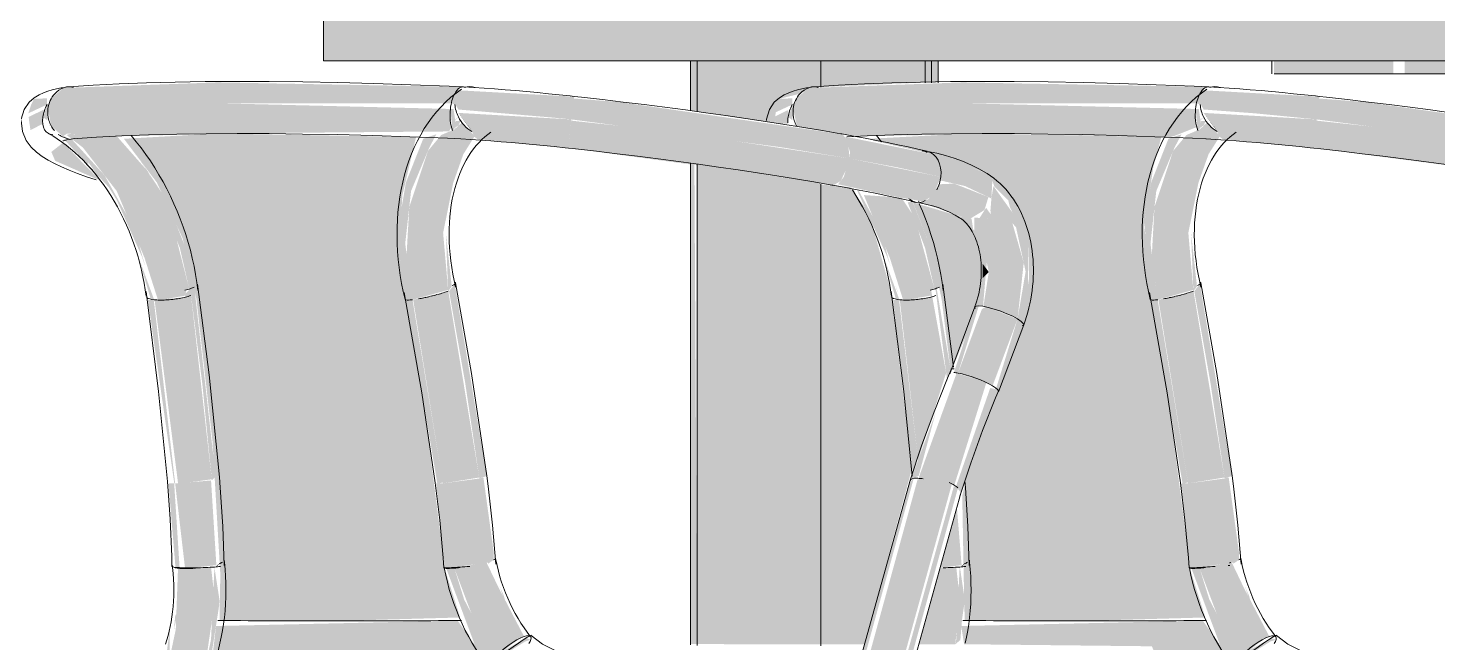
# Model space of a CAD drawing. Header units: inches. Extents: x -55396 to -733, y -290 to 853.
# Drawn here: x -14033.34 to -14006.28, y 17.58 to 29.37 of the extents above; entities that cross this region are included whole.
import ezdxf

# ---------------------------------------------------------------- set-up
doc = ezdxf.new("R2010")
doc.units = ezdxf.units.IN
doc.header["$MEASUREMENT"] = 0
for name, color, linetype, lineweight in [('A-GLAZ-CWMG', 51, 'Continuous', 9), ('I-FURN', 30, 'Continuous', 9), ('I-WALL', 2, 'Continuous', 9)]:
    doc.layers.add(name, color=color, linetype=linetype, lineweight=lineweight)

# ---------------------------------------------------------------- blocks, each defined once
blk = doc.blocks.new('Falcon 7700 Series Pedestal Base - 36_ Square Top x 30_ - Wheelchair Height-460525-Section 6')
at = {"layer": 'I-FURN'}
for points in [[(-26217.027, 28.75), (-26197.888, 28.75), (-26197.888, 30), (-26223.344, 30), (-26223.344, 28.75), (-26221.346, 28.75)], [(-26203.263, 28.5), (-26202.806, 28.5), (-26202.806, 28.75), (-26205.096, 28.75), (-26205.096, 28.5), (-26203.565, 28.5)], [(-26199.51, 28.5), (-26199.096, 28.5), (-26199.096, 28.75), (-26202.589, 28.75), (-26202.589, 28.5), (-26199.747, 28.5)]]:
    blk.add_hatch(color=256, dxfattribs=at).paths.add_polyline_path(points, flags=0)
for p, q in [((-26223.344, 30), (-26223.344, 28.75)), ((-26197.888, 28.75), (-26223.344, 28.75)), ((-26205.138, 28.75), (-26205.138, 28.5)), ((-26202.806, 28.5), (-26205.096, 28.5)), ((-26202.806, 28.5), (-26202.589, 28.5)), ((-26202.589, 28.5), (-26202.806, 28.5)), ((-26199.51, 28.5), (-26202.589, 28.5))]:
    blk.add_line(p, q, dxfattribs=at)
blk = doc.blocks.new('HermanMiller_Collection_Air-Chair_SideChair_Arms - Arms-V367-Section 6')
at = {"layer": 'I-FURN'}
for points in [[(-26140.356, 27.825), (-26136.969, 27.931), (-26132.611, 27.933), (-26132.452, 28.228), (-26132.4, 28.249), (-26137.102, 28.334), (-26140.057, 28.228), (-26140.288, 28.032), (-26140.332, 27.933)], [(-26130.305, 27.624), (-26130.253, 28.061), (-26132.501, 28.184), (-26132.611, 27.933), (-26132.529, 27.909), (-26132.475, 27.814), (-26130.628, 27.656)], [(-26140.733, 27.741), (-26140.374, 27.909), (-26140.374, 28.029), (-26140.624, 28.018), (-26140.679, 27.904)], [(-26139.973, 27.258), (-26140.053, 27.31), (-26139.984, 27.353), (-26139.268, 27.293), (-26136.675, 27.359), (-26132.654, 27.393), (-26132.607, 27.477), (-26132.636, 27.825), (-26136.969, 27.931), (-26140.356, 27.825), (-26140.293, 27.501), (-26140.053, 27.282), (-26139.975, 27.259)], [(-26124.963, 26.875), (-26124.999, 27.219), (-26125.099, 27.338), (-26129.38, 27.958), (-26130.258, 28.025), (-26130.305, 27.624), (-26126.309, 27.094), (-26125.228, 26.918)], [(-26132.233, 27.43), (-26132.471, 27.741), (-26132.239, 27.432)], [(-26125.272, 26.362), (-26125.138, 26.438), (-26124.986, 26.747), (-26124.963, 26.875), (-26128.445, 27.401), (-26130.307, 27.6), (-26130.361, 27.076), (-26126.309, 26.53), (-26125.381, 26.379)], [(-26139.371, 26.466), (-26140.064, 27.178), (-26140.29, 27), (-26140.217, 26.83), (-26139.464, 26.498)], [(-26137.643, 24.369), (-26137.553, 24.405), (-26137.715, 25.162), (-26138.075, 26.071), (-26138.732, 27.067), (-26138.404, 26.56), (-26137.823, 25.159), (-26137.644, 24.375)], [(-26123.211, 26.52), (-26123.283, 26.871), (-26123.352, 26.95), (-26125.043, 27.293), (-26124.957, 27.002), (-26124.963, 26.875), (-26124.027, 26.699)], [(-26123.543, 26.047), (-26123.36, 26.172), (-26123.211, 26.52), (-26124.963, 26.875), (-26125.076, 26.52), (-26125.186, 26.379), (-26124.149, 26.153)], [(-26122.241, 26.106), (-26122.223, 26.448), (-26122.335, 26.593), (-26123.352, 26.962), (-26123.283, 26.871), (-26123.211, 26.52), (-26123.21, 26.45), (-26122.746, 26.344)], [(-26122.668, 25.706), (-26122.375, 25.884), (-26122.298, 26.133), (-26122.956, 26.392), (-26123.243, 26.379), (-26123.447, 26.095), (-26123.607, 26.031), (-26122.76, 25.737)], [(-26121.67, 23.747), (-26121.532, 24.179), (-26121.541, 25.218), (-26121.783, 25.758), (-26122.202, 26.344), (-26122.241, 26.106), (-26121.767, 25.55), (-26121.584, 24.704), (-26121.739, 23.793)], [(-26123.607, 26.031), (-26123.649, 26.065), (-26123.651, 26.047)], [(-26122.85, 25.736), (-26123.607, 26.016), (-26123.031, 25.798), (-26122.855, 25.737)], [(-26121.739, 23.793), (-26121.62, 24.872), (-26121.839, 25.635), (-26122.241, 26.106), (-26122.259, 25.884), (-26122.254, 25.726), (-26122.566, 25.737), (-26122.566, 25.472), (-26122.391, 25.159), (-26122.291, 24.694), (-26122.394, 24.038), (-26121.832, 23.844)], [(-26122.409, 24.575), (-26122.291, 24.694), (-26122.406, 24.849)], [(-26137.809, 20.635), (-26137.21, 20.716), (-26137.623, 24.375), (-26137.725, 24.268), (-26137.715, 24.212), (-26138.308, 24.155), (-26137.857, 20.636)], [(-26137.208, 20.696), (-26137.135, 20.766), (-26137.545, 24.405), (-26137.623, 24.375), (-26137.391, 22.542)], [(-26132.072, 20.731), (-26131.93, 20.78), (-26132.545, 24.464), (-26132.654, 24.327), (-26132.346, 22.577)], [(-26137.913, 20.637), (-26138.324, 24.163), (-26138.436, 24.155), (-26137.93, 20.638)], [(-26132.852, 20.635), (-26132.775, 20.656), (-26133.356, 24.162), (-26133.472, 24.155), (-26132.88, 20.637)], [(-26132.773, 20.637), (-26132.075, 20.75), (-26132.669, 24.327), (-26133.343, 24.162), (-26132.774, 20.644)], [(-26122.882, 22.754), (-26122.483, 24.046), (-26122.558, 23.984), (-26122.962, 22.763), (-26122.902, 22.757)], [(-26122.219, 22.509), (-26121.739, 23.793), (-26122.347, 24.026), (-26122.423, 23.984), (-26122.882, 22.754), (-26122.312, 22.559)], [(-26122.11, 22.422), (-26121.67, 23.747), (-26121.739, 23.793), (-26122.15, 22.462)], [(-26122.957, 20.59), (-26122.338, 22.571), (-26122.909, 22.754), (-26123.64, 20.737), (-26123.119, 20.653), (-26122.957, 20.602)], [(-26122.827, 20.458), (-26122.122, 22.435), (-26122.263, 22.47), (-26122.921, 20.578), (-26122.827, 20.459)], [(-26123.783, 20.719), (-26123.637, 20.782), (-26123.311, 21.997), (-26123.777, 20.737)], [(-26137.828, 19.02), (-26137.932, 20.638), (-26138.041, 20.637), (-26137.907, 19.025), (-26137.857, 19.022)], [(-26137.604, 19.015), (-26137.122, 19.068), (-26137.224, 20.693), (-26137.913, 20.635), (-26137.724, 19.016)], [(-26132.737, 19.015), (-26132.609, 19.033), (-26132.773, 20.637), (-26132.902, 20.635), (-26132.773, 19.363)], [(-26132.608, 19.02), (-26131.906, 19.118), (-26132.072, 20.731), (-26132.773, 20.637), (-26132.608, 19.025)], [(-26131.904, 19.095), (-26131.799, 19.169), (-26131.799, 19.33), (-26131.994, 20.75), (-26132.072, 20.731), (-26131.906, 19.118)], [(-26129.5, 0), (-26129.432, 0), (-26123.732, 20.734), (-26123.809, 20.653), (-26129.545, 0)], [(-26129.015, 0), (-26128.699, 0), (-26123, 20.625), (-26123.301, 20.707), (-26123.311, 20.72), (-26123.657, 20.718), (-26129.345, 0), (-26129.131, 0)], [(-26128.699, 0), (-26128.53, 0), (-26122.883, 20.551), (-26122.963, 20.578), (-26127.811, 3.187)], [(-26137.454, 17.058), (-26137.344, 17.073), (-26137.151, 18.393), (-26137.224, 19.026), (-26137.858, 19.009), (-26137.901, 17.835), (-26138.017, 17.287), (-26137.702, 17.095), (-26137.576, 17.065)], [(-26137.121, 19.034), (-26137.039, 19.122), (-26137.121, 19.051)], [(-26131.882, 17.095), (-26131.78, 17.287), (-26132.364, 18.406), (-26132.552, 19.009), (-26132.707, 19.002), (-26132.146, 17.5), (-26131.914, 17.144)], [(-26131.78, 17.287), (-26131.323, 17.647), (-26131.213, 17.697), (-26131.705, 18.64), (-26131.937, 19.123), (-26132.552, 19.009), (-26132.11, 17.835)], [(-26135.056, 16.876), (-26131.674, 16.946), (-26131.817, 17.058), (-26132.49, 18.003), (-26137.128, 17.899), (-26137.187, 17.4), (-26137.209, 16.954), (-26136.823, 16.94)]]:
    blk.add_hatch(color=256, dxfattribs=at).paths.add_polyline_path(points, flags=0)
h = blk.add_hatch(color=256, dxfattribs=at)
h.paths.add_polyline_path([(-26138.212, 24.155), (-26137.715, 24.242), (-26137.701, 24.353), (-26137.644, 24.375), (-26137.963, 25.618), (-26138.437, 26.625), (-26139.035, 27.304), (-26139.935, 27.344), (-26139.999, 27.325), (-26139.684, 27.084), (-26139.034, 26.248), (-26138.5, 24.964), (-26138.243, 24.157)], flags=0)
h.paths.add_polyline_path([(-26140.371, 27.609), (-26140.354, 27.933), (-26140.452, 27.671), (-26140.376, 27.612)], flags=0)
h = blk.add_hatch(color=256, dxfattribs=at)
h.paths.add_polyline_path([(-26140.26, 27.408), (-26140.277, 27.466), (-26140.264, 27.411)], flags=0)
h.paths.add_polyline_path([(-26140.69, 27.418), (-26140.453, 27.542), (-26140.424, 27.79), (-26140.452, 27.804), (-26140.725, 27.671), (-26140.715, 27.579)], flags=0)
h.paths.add_polyline_path([(-26140.362, 27.486), (-26140.452, 27.557), (-26140.374, 27.496)], flags=0)
h.paths.add_polyline_path([(-26140.323, 27.495), (-26140.325, 27.579), (-26140.326, 27.501)], flags=0)
h = blk.add_hatch(color=256, dxfattribs=at)
h.paths.add_polyline_path([(-26133.434, 24.155), (-26133.356, 24.162), (-26133.496, 25.242), (-26133.384, 26.248), (-26133.033, 27.084), (-26132.899, 27.338), (-26133.149, 27.255), (-26133.483, 26.412), (-26133.601, 25.719), (-26133.587, 24.869), (-26133.483, 24.157)], flags=0)
h.paths.add_polyline_path([(-26132.533, 27.609), (-26132.475, 27.671), (-26132.534, 27.624)], flags=0)
h = blk.add_hatch(color=256, dxfattribs=at)
h.paths.add_polyline_path([(-26130.361, 27.076), (-26130.305, 27.624), (-26132.475, 27.749), (-26132.217, 27.393), (-26132.165, 27.288), (-26132.11, 27.247), (-26130.628, 27.102)], flags=0)
h.paths.add_polyline_path([(-26132.584, 27.406), (-26132.519, 27.499), (-26132.568, 27.821), (-26132.629, 27.825), (-26132.587, 27.411)], flags=0)
h = blk.add_hatch(color=256, dxfattribs=at)
h.paths.add_polyline_path([(-26134.736, 17.999), (-26132.441, 18.063), (-26132.741, 19.01), (-26132.74, 19.041), (-26133.135, 22.135), (-26133.588, 25.55), (-26133.55, 26.168), (-26133.287, 27.286), (-26137.108, 27.353), (-26138.897, 27.252), (-26138.263, 26.411), (-26137.768, 25.338), (-26137.504, 24.169), (-26137.196, 21.448), (-26137.046, 18.896), (-26137.06, 18.004), (-26134.948, 17.999)], flags=0)
h.paths.add_polyline_path([(-26133.587, 24.869), (-26133.634, 25.296), (-26133.587, 24.873)], flags=0)
h = blk.add_hatch(color=256, dxfattribs=at)
h.paths.add_polyline_path([(-26133.356, 24.162), (-26132.672, 24.351), (-26132.768, 25.445), (-26132.574, 26.407), (-26132.381, 26.953), (-26132.16, 27.307), (-26132.405, 27.56), (-26132.631, 27.398), (-26132.804, 27.325), (-26133.06, 27.019), (-26133.418, 25.941), (-26133.469, 25.031), (-26133.401, 24.506)], flags=0)
h.paths.add_polyline_path([(-26132.577, 27.411), (-26132.483, 27.491), (-26132.43, 27.6), (-26132.524, 27.59), (-26132.532, 27.477)], flags=0)
h = blk.add_hatch(color=256, dxfattribs=at)
h.paths.add_polyline_path([(-26138.317, 24.162), (-26138.64, 25.048), (-26138.382, 24.174), (-26138.353, 24.169)], flags=0)
h.paths.add_polyline_path([(-26138.485, 24.798), (-26138.695, 25.525), (-26139.268, 26.549), (-26139.913, 27.259), (-26139.984, 27.257), (-26140.053, 27.247), (-26139.191, 26.326), (-26139.034, 26.075), (-26138.553, 24.993), (-26138.5, 24.84)], flags=0)
h.paths.add_polyline_path([(-26139.248, 26.322), (-26139.58, 26.803), (-26139.58, 26.707), (-26139.263, 26.339)], flags=0)
h = blk.add_hatch(color=256, dxfattribs=at)
h.paths.add_polyline_path([(-26132.669, 24.327), (-26132.602, 24.419), (-26132.716, 25.445), (-26132.672, 24.351)], flags=0)
h.paths.add_polyline_path([(-26132.561, 24.456), (-26132.555, 24.464), (-26132.563, 24.464)], flags=0)
h = blk.add_hatch(color=256, dxfattribs=at)
h.paths.add_polyline_path([(-26137.344, 17.073), (-26137.253, 17.109), (-26137.057, 18.368), (-26137.159, 19.026), (-26137.224, 17.642), (-26137.29, 17.328)], flags=0)
h.paths.add_polyline_path([(-26137.253, 17.109), (-26137.17, 17.257), (-26137.217, 17.255)], flags=0)
h = blk.add_hatch(color=256, dxfattribs=at)
h.paths.add_polyline_path([(-26131.686, 18.668), (-26131.547, 18.278), (-26131.606, 18.491), (-26131.651, 18.591)], flags=0)
h.paths.add_polyline_path([(-26131.213, 17.697), (-26131.151, 17.722), (-26131.221, 17.711)], flags=0)
h = blk.add_hatch(color=256, dxfattribs=at)
h.paths.add_polyline_path([(-26137.937, 17.822), (-26137.858, 18.188), (-26137.912, 18.094), (-26137.936, 17.826)], flags=0)
h.paths.add_polyline_path([(-26138.017, 17.287), (-26138.017, 17.835), (-26138.077, 17.371)], flags=0)
h = blk.add_hatch(color=256, dxfattribs=at)
h.paths.add_polyline_path([(-26131.817, 17.058), (-26131.794, 17.161), (-26131.872, 17.141)], flags=0)
h.paths.add_polyline_path([(-26131.874, 17.144), (-26131.692, 17.292), (-26131.188, 17.604), (-26131.09, 17.633), (-26131.175, 17.672), (-26131.7, 17.371), (-26131.832, 17.207)], flags=0)
for p, q in [((-26123.428, 27), (-26123.573, 27.021)), ((-26123.688, 26.027), (-26123.591, 26.014)), ((-26122.559, 24.025), (-26123.039, 22.742)), ((-26122.102, 22.392), (-26121.621, 23.678)), ((-26121.644, 23.661), (-26121.621, 23.678)), ((-26123.792, 20.719), (-26129.567, 0)), ((-26128.529, 0), (-26122.828, 20.451)), ((-26131.079, 17.721), (-26131.079, 17.711))]:
    blk.add_line(p, q, dxfattribs=at)
at = {"layer": 'I-FURN', "flags": 128}
for points in [[(-26140.867, 27.627), (-26140.811, 27.817), (-26140.717, 27.954), (-26140.619, 28.041), (-26140.527, 28.098), (-26140.442, 28.137), (-26140.359, 28.167), (-26140.275, 28.191), (-26140.19, 28.211), (-26140.1, 28.228), (-26140.006, 28.243), (-26139.979, 28.247)], [(-26139.955, 28.25), (-26139.486, 28.28), (-26138.989, 28.306), (-26138.465, 28.326), (-26137.914, 28.34), (-26137.337, 28.35), (-26136.735, 28.353), (-26136.11, 28.352), (-26135.461, 28.345), (-26134.79, 28.332), (-26134.097, 28.314), (-26133.385, 28.291), (-26132.654, 28.263), (-26132.378, 28.251)], [(-26132.414, 28.206), (-26132.519, 28.13), (-26132.619, 28.048), (-26132.716, 27.961), (-26132.807, 27.868), (-26132.895, 27.77), (-26132.978, 27.667), (-26133.056, 27.559), (-26133.129, 27.447), (-26133.198, 27.331), (-26133.262, 27.211), (-26133.321, 27.088), (-26133.375, 26.961), (-26133.424, 26.83), (-26133.469, 26.697), (-26133.509, 26.561), (-26133.543, 26.422), (-26133.574, 26.281), (-26133.599, 26.138), (-26133.619, 25.993), (-26133.635, 25.845), (-26133.646, 25.697), (-26133.652, 25.547), (-26133.653, 25.395), (-26133.65, 25.243), (-26133.642, 25.09), (-26133.63, 24.936), (-26133.613, 24.782), (-26133.591, 24.628), (-26133.565, 24.474), (-26133.534, 24.32), (-26133.499, 24.167)], [(-26132.376, 28.251), (-26132.18, 28.238), (-26131.982, 28.224), (-26131.781, 28.209), (-26131.578, 28.193), (-26131.373, 28.176), (-26131.166, 28.158), (-26130.958, 28.139), (-26130.748, 28.118), (-26130.538, 28.097), (-26130.328, 28.075), (-26130.252, 28.066)], [(-26125.131, 27.348), (-26125.482, 27.409), (-26125.84, 27.468), (-26126.205, 27.527), (-26126.577, 27.585), (-26126.955, 27.642), (-26127.338, 27.698), (-26127.725, 27.753), (-26128.116, 27.806), (-26128.511, 27.858), (-26128.909, 27.909), (-26129.309, 27.958), (-26129.711, 28.005), (-26130.113, 28.051), (-26130.252, 28.066)], [(-26140.869, 27.605), (-26140.847, 27.389), (-26140.772, 27.218), (-26140.677, 27.092), (-26140.575, 26.996), (-26140.467, 26.915), (-26140.352, 26.843), (-26140.228, 26.776), (-26140.093, 26.712), (-26139.946, 26.648), (-26139.787, 26.586), (-26139.615, 26.523), (-26139.43, 26.461)], [(-26140.35, 27.355), (-26140.264, 27.306), (-26140.179, 27.252), (-26140.093, 27.193), (-26140.008, 27.13), (-26139.923, 27.062), (-26139.839, 26.99), (-26139.757, 26.913), (-26139.675, 26.833), (-26139.595, 26.748), (-26139.516, 26.66), (-26139.439, 26.567), (-26139.364, 26.472), (-26139.291, 26.372), (-26139.22, 26.27), (-26139.151, 26.164), (-26139.085, 26.056), (-26139.022, 25.944), (-26138.961, 25.831), (-26138.903, 25.715), (-26138.849, 25.597), (-26138.797, 25.477), (-26138.749, 25.355), (-26138.704, 25.233), (-26138.662, 25.109), (-26138.624, 24.984), (-26138.589, 24.858), (-26138.558, 24.732), (-26138.531, 24.605), (-26138.507, 24.479), (-26138.487, 24.353), (-26138.471, 24.228)], [(-26139.875, 27.253), (-26139.421, 27.283), (-26138.937, 27.307), (-26138.425, 27.327), (-26137.884, 27.341), (-26137.317, 27.35), (-26136.725, 27.353), (-26136.107, 27.352), (-26135.466, 27.344), (-26134.802, 27.332), (-26134.116, 27.314), (-26133.41, 27.291), (-26132.685, 27.263), (-26132.428, 27.252)], [(-26131.85, 27.38), (-26131.909, 27.337), (-26131.967, 27.29), (-26132.024, 27.239), (-26132.078, 27.183), (-26132.132, 27.123), (-26132.183, 27.059), (-26132.233, 26.991), (-26132.281, 26.918), (-26132.326, 26.842), (-26132.369, 26.761), (-26132.409, 26.676), (-26132.447, 26.587), (-26132.482, 26.495), (-26132.514, 26.399), (-26132.543, 26.299), (-26132.569, 26.196), (-26132.592, 26.091), (-26132.611, 25.982), (-26132.627, 25.87), (-26132.639, 25.756), (-26132.647, 25.64), (-26132.652, 25.521), (-26132.653, 25.401), (-26132.651, 25.279), (-26132.644, 25.156), (-26132.634, 25.032), (-26132.62, 24.907), (-26132.603, 24.781), (-26132.581, 24.655), (-26132.556, 24.529), (-26132.528, 24.402)], [(-26123.472, 27.012), (-26123.653, 27.054), (-26123.842, 27.096), (-26124.038, 27.138), (-26124.24, 27.18), (-26124.449, 27.222), (-26124.665, 27.263), (-26124.887, 27.304), (-26125.114, 27.345), (-26125.131, 27.348)], [(-26140.067, 27.21), (-26140.057, 27.213), (-26140.032, 27.221), (-26139.992, 27.231), (-26139.941, 27.241), (-26139.878, 27.251), (-26139.85, 27.256)], [(-26138.758, 27.313), (-26138.662, 27.196), (-26138.568, 27.076), (-26138.477, 26.953), (-26138.389, 26.826), (-26138.305, 26.696), (-26138.224, 26.563), (-26138.146, 26.427), (-26138.072, 26.289), (-26138.002, 26.148), (-26137.936, 26.005), (-26137.873, 25.86), (-26137.815, 25.713), (-26137.76, 25.564), (-26137.71, 25.414), (-26137.664, 25.263), (-26137.621, 25.111), (-26137.584, 24.958), (-26137.55, 24.804), (-26137.521, 24.65), (-26137.497, 24.496), (-26137.477, 24.342)], [(-26132.43, 27.252), (-26132.24, 27.24), (-26132.047, 27.226), (-26131.85, 27.212), (-26131.652, 27.196), (-26131.451, 27.179), (-26131.249, 27.162), (-26131.045, 27.143), (-26130.84, 27.123), (-26130.634, 27.102), (-26130.428, 27.08), (-26130.361, 27.072)], [(-26125.304, 26.363), (-26125.649, 26.423), (-26126.002, 26.482), (-26126.362, 26.54), (-26126.729, 26.597), (-26127.102, 26.653), (-26127.48, 26.708), (-26127.862, 26.762), (-26128.249, 26.815), (-26128.64, 26.867), (-26129.033, 26.917), (-26129.429, 26.965), (-26129.826, 27.012), (-26130.224, 27.057), (-26130.361, 27.072)], [(-26122.334, 26.592), (-26122.484, 26.678), (-26122.638, 26.755), (-26122.796, 26.823), (-26122.957, 26.883), (-26123.12, 26.933), (-26123.286, 26.973), (-26123.428, 27)], [(-26121.621, 23.678), (-26121.593, 23.758), (-26121.567, 23.839), (-26121.543, 23.921), (-26121.522, 24.004), (-26121.502, 24.087), (-26121.486, 24.171), (-26121.471, 24.256), (-26121.459, 24.341), (-26121.449, 24.426), (-26121.442, 24.511), (-26121.437, 24.596), (-26121.435, 24.682), (-26121.435, 24.767), (-26121.437, 24.852), (-26121.442, 24.936), (-26121.45, 25.02), (-26121.46, 25.104), (-26121.472, 25.187), (-26121.487, 25.269), (-26121.504, 25.35), (-26121.525, 25.431), (-26121.547, 25.51), (-26121.572, 25.588), (-26121.6, 25.665), (-26121.63, 25.741), (-26121.663, 25.815), (-26121.698, 25.887), (-26121.736, 25.958), (-26121.777, 26.027), (-26121.82, 26.094), (-26121.866, 26.159), (-26121.914, 26.222), (-26121.966, 26.282), (-26122.019, 26.34), (-26122.075, 26.395), (-26122.134, 26.448), (-26122.195, 26.497), (-26122.259, 26.544), (-26122.325, 26.587), (-26122.334, 26.592)], [(-26123.704, 26.039), (-26123.876, 26.079), (-26124.056, 26.119), (-26124.244, 26.16), (-26124.439, 26.2), (-26124.641, 26.24), (-26124.851, 26.281), (-26125.066, 26.321), (-26125.287, 26.36), (-26125.304, 26.363)], [(-26123.591, 26.014), (-26123.48, 25.992), (-26123.37, 25.964), (-26123.26, 25.93), (-26123.152, 25.889), (-26123.045, 25.841), (-26122.94, 25.788), (-26122.852, 25.737)], [(-26122.852, 25.737), (-26122.83, 25.722), (-26122.807, 25.706), (-26122.785, 25.689), (-26122.762, 25.669), (-26122.74, 25.647), (-26122.718, 25.623), (-26122.695, 25.597), (-26122.674, 25.569), (-26122.652, 25.539), (-26122.631, 25.507), (-26122.611, 25.472), (-26122.591, 25.436), (-26122.572, 25.398), (-26122.554, 25.358), (-26122.537, 25.316), (-26122.521, 25.272), (-26122.506, 25.226), (-26122.492, 25.179), (-26122.48, 25.131), (-26122.469, 25.081), (-26122.46, 25.03), (-26122.452, 24.977), (-26122.445, 24.924), (-26122.44, 24.87), (-26122.437, 24.815), (-26122.435, 24.759), (-26122.435, 24.703), (-26122.436, 24.646), (-26122.439, 24.59), (-26122.444, 24.532), (-26122.45, 24.475), (-26122.458, 24.418), (-26122.467, 24.361), (-26122.478, 24.305), (-26122.491, 24.249), (-26122.505, 24.194), (-26122.521, 24.139), (-26122.538, 24.085), (-26122.557, 24.032), (-26122.559, 24.025)], [(-26137.063, 20.756), (-26137.259, 22.72), (-26137.481, 24.462)], [(-26131.93, 20.78), (-26132.222, 22.744), (-26132.531, 24.486)], [(-26138.472, 24.323), (-26138.23, 22.401), (-26138.06, 20.671)], [(-26133.513, 24.299), (-26133.176, 22.377), (-26132.921, 20.647)], [(-26122.559, 24.025), (-26122.56, 24.024), (-26122.551, 23.995)], [(-26122.403, 24.038), (-26122.483, 24.046), (-26122.536, 24.042), (-26122.559, 24.025)], [(-26122.063, 23.942), (-26122.185, 23.984), (-26122.301, 24.016), (-26122.403, 24.038)], [(-26121.739, 23.793), (-26121.832, 23.844), (-26121.942, 23.894), (-26122.063, 23.942)], [(-26121.621, 23.678), (-26121.621, 23.679), (-26121.63, 23.708), (-26121.67, 23.747), (-26121.739, 23.793)], [(-26123.802, 20.698), (-26123.582, 21.355), (-26123.343, 22.009), (-26123.085, 22.66), (-26123.016, 22.826)], [(-26122.849, 20.394), (-26122.638, 21.025), (-26122.409, 21.653), (-26122.161, 22.279), (-26122.094, 22.438)], [(-26138.06, 20.671), (-26138.009, 19.953), (-26137.978, 19.232), (-26137.974, 19.041)], [(-26136.974, 19.062), (-26137, 19.812), (-26137.047, 20.56), (-26137.063, 20.756)], [(-26132.921, 20.647), (-26132.834, 19.929), (-26132.768, 19.207), (-26132.754, 19.017)], [(-26131.757, 19.086), (-26131.82, 19.837), (-26131.904, 20.584), (-26131.93, 20.78)], [(-26138.1, 17.551), (-26138.073, 17.631), (-26138.049, 17.714), (-26138.026, 17.8), (-26138.007, 17.889), (-26137.989, 17.981), (-26137.974, 18.076), (-26137.962, 18.174), (-26137.952, 18.274), (-26137.946, 18.376), (-26137.941, 18.48), (-26137.94, 18.585), (-26137.941, 18.692), (-26137.946, 18.801), (-26137.953, 18.91), (-26137.963, 19.02), (-26137.966, 19.052)], [(-26137.157, 17.218), (-26137.119, 17.332), (-26137.084, 17.448), (-26137.054, 17.567), (-26137.027, 17.688), (-26137.004, 17.812), (-26136.984, 17.937), (-26136.968, 18.064), (-26136.956, 18.192), (-26136.947, 18.322), (-26136.942, 18.453), (-26136.94, 18.585), (-26136.942, 18.719), (-26136.947, 18.853), (-26136.956, 18.987), (-26136.968, 19.122), (-26136.972, 19.161)], [(-26132.745, 19.015), (-26132.717, 18.877), (-26132.685, 18.74), (-26132.649, 18.603), (-26132.608, 18.468), (-26132.563, 18.334), (-26132.514, 18.201), (-26132.461, 18.07), (-26132.403, 17.941), (-26132.342, 17.815), (-26132.277, 17.69), (-26132.209, 17.568), (-26132.136, 17.448), (-26132.06, 17.331), (-26131.981, 17.217), (-26131.898, 17.106), (-26131.874, 17.075)], [(-26131.089, 17.694), (-26131.152, 17.778), (-26131.214, 17.864), (-26131.273, 17.953), (-26131.329, 18.045), (-26131.383, 18.138), (-26131.434, 18.234), (-26131.482, 18.333), (-26131.528, 18.432), (-26131.57, 18.534), (-26131.609, 18.637), (-26131.645, 18.741), (-26131.678, 18.846), (-26131.707, 18.953), (-26131.733, 19.059), (-26131.756, 19.167), (-26131.762, 19.197)], [(-26131.529, 17.42), (-26131.424, 17.498), (-26131.323, 17.57), (-26131.233, 17.633), (-26131.159, 17.681), (-26131.106, 17.711), (-26131.079, 17.721)], [(-26131.077, 17.72), (-26130.858, 17.551), (-26130.577, 17.407), (-26129.822, 17.196), (-26128.711, 17.092), (-26128.657, 17.091)]]:
    blk.add_lwpolyline(points, dxfattribs=at)
at = {"layer": 'I-FURN'}
for centre, major_axis, ratio, start_param, end_param in [((-26140.109, 27.793), (0.241, 0.438), 0.575844, 0.052593, 0.576192), ((-26132.132, 27.793), (-0.282, 0.413), 0.716528, 5.57384, 6.097439), ((-26140.109, 27.793), (0.241, 0.438), 0.575844, 1.623389, 2.146988), ((-26132.132, 27.793), (-0.282, 0.413), 0.716528, 0.861451, 1.38505), ((-26140.109, 27.793), (0.241, 0.438), 0.575844, 2.146988, 3.455985), ((-26132.132, 27.793), (-0.282, 0.413), 0.716528, 1.38505, 2.170448), ((-26123.63, 26.524), (0.057, 0.497), 0.711436, 6.24849, 6.283185), ((-26123.63, 26.524), (0.057, 0.497), 0.711436, 5.98669, 6.24849), ((-26123.588, 26.525), (0.116, 0.486), 0.74611, 4.877543, 6.283185), ((-26123.588, 26.525), (0.116, 0.486), 0.74611, 4.353944, 4.877543), ((-26123.588, 26.525), (0.116, 0.486), 0.74611, 2.783148, 3.044947), ((-26123.63, 26.524), (0.057, 0.497), 0.711436, 2.845098, 3.106897), ((-26123.63, 26.524), (0.057, 0.497), 0.711436, 3.106897, 3.630496), ((-26137.977, 24.392), (0.495, 0.07), 0.185134, 5.21887, 5.480669), ((-26137.977, 24.392), (0.495, 0.07), 0.185134, 5.480669, 5.742468), ((-26133.022, 24.392), (0.491, 0.093), 0.137076, 5.750632, 6.274231), ((-26133.022, 24.392), (0.491, 0.093), 0.137076, 0, 0.252845), ((-26137.974, 24.285), (0.497, 0.057), 0.234229, 3.138866, 3.141593), ((-26137.974, 24.285), (0.497, 0.057), 0.234229, 3.400666, 3.924264), ((-26137.974, 24.285), (0.497, 0.057), 0.234229, 3.93217, 4.186064), ((-26137.974, 24.285), (0.497, 0.057), 0.234229, 4.197005, 4.447863), ((-26137.974, 24.285), (0.497, 0.057), 0.234229, 4.452168, 4.709663), ((-26137.974, 24.285), (0.497, 0.057), 0.234229, 4.713014, 4.971462), ((-26137.974, 24.285), (0.497, 0.057), 0.234229, 4.975221, 5.233261), ((-26137.974, 24.285), (0.497, 0.057), 0.234229, 5.239572, 5.495061), ((-26133.013, 24.285), (0.486, 0.118), 0.11091, 3.117428, 3.141593), ((-26133.013, 24.285), (0.486, 0.118), 0.11091, 3.379228, 3.902826), ((-26133.013, 24.285), (0.486, 0.118), 0.11091, 4.192229, 4.426425), ((-26133.013, 24.285), (0.486, 0.118), 0.11091, 4.449986, 4.688225), ((-26133.013, 24.285), (0.486, 0.118), 0.11091, 4.712585, 4.950024), ((-26133.013, 24.285), (0.486, 0.118), 0.11091, 4.977051, 5.211823), ((-26133.013, 24.285), (0.486, 0.118), 0.11091, 5.243425, 5.473623), ((-26122.555, 22.632), (-0.461, 0.194), 0.144221, 5.822246, 6.345845), ((-26122.57, 22.567), (-0.468, 0.175), 0.191458, 5.509821, 5.771621), ((-26122.57, 22.567), (-0.468, 0.175), 0.191458, 3.939025, 5.509821), ((-26122.57, 22.567), (-0.468, 0.175), 0.191458, 3.141593, 3.939025), ((-26123.326, 20.546), (-0.476, 0.152), 0.239355, 5.543411, 6.328809), ((-26123.326, 20.546), (-0.476, 0.152), 0.239355, 5.282674, 5.542834), ((-26123.31, 20.585), (-0.482, 0.134), 0.301377, 3.976352, 4.23196), ((-26123.31, 20.585), (-0.482, 0.134), 0.301377, 3.714553, 3.976352), ((-26137.474, 19.052), (0.5, 0.01), 0.069551, 2.877975, 3.139774), ((-26137.474, 19.052), (0.5, 0.01), 0.069551, 3.141593, 3.925172), ((-26137.469, 19.106), (0.497, 0.055), 0.180952, 3.008611, 3.27041), ((-26137.469, 19.106), (0.497, 0.055), 0.180952, 3.532209, 3.794009), ((-26137.469, 19.106), (0.497, 0.055), 0.180952, 3.794009, 4.579407), ((-26137.474, 19.052), (0.5, 0.01), 0.069551, 3.925172, 5.495969), ((-26137.474, 19.052), (0.5, 0.01), 0.069551, 5.495969, 5.757768), ((-26137.469, 19.106), (0.497, 0.055), 0.180952, 5.626605, 5.888404), ((-26132.253, 19.106), (0.492, 0.091), 0.107353, 2.992907, 4.040105), ((-26132.256, 19.052), (0.499, 0.035), 0.020295, 2.880196, 3.141593), ((-26132.256, 19.052), (0.499, 0.035), 0.020295, 3.141996, 3.927394), ((-26132.256, 19.052), (0.499, 0.035), 0.020295, 3.927394, 4.712792), ((-26132.253, 19.106), (0.492, 0.091), 0.107353, 4.040105, 4.301904), ((-26132.253, 19.106), (0.492, 0.091), 0.107353, 5.872701, 6.396299), ((-26131.481, 17.385), (0.393, 0.31), 0.26753, 0.631223, 2.202019), ((-26131.481, 17.385), (0.393, 0.31), 0.26753, 5.605411, 6.914408)]:
    blk.add_ellipse(centre, major_axis=major_axis, ratio=ratio, start_param=start_param, end_param=end_param, dxfattribs=at)
for points, knots in [([(-26140.356, 27.825), (-26140.349, 27.881), (-26140.32, 27.989), (-26140.221, 28.139), (-26140.12, 28.206), (-26140.057, 28.228)], [-1, -1, -1, -1, -0.7857143, -0.5714286, -0.2857143, -0.2857143, -0.2857143, -0.2857143]), ([(-26139.979, 28.247), (-26139.973, 28.248), (-26139.933, 28.252), (-26139.893, 28.251), (-26139.86, 28.245)], [-0.1714327, -0.1714327, -0.1714327, -0.1714327, -0.1428571, 0, 0, 0, 0]), ([(-26132.629, 27.825), (-26132.623, 27.881), (-26132.602, 27.989), (-26132.542, 28.139), (-26132.47, 28.225), (-26132.4, 28.253), (-26132.365, 28.251), (-26132.348, 28.245)], [-1, -1, -1, -1, -0.785714, -0.571429, -0.285714, -0.142857, 0, 0, 0, 0]), ([(-26139.97, 27.257), (-26140.019, 27.266), (-26140.084, 27.289), (-26140.14, 27.328), (-26140.154, 27.339)], [-0.9989319, -0.9989319, -0.9989319, -0.9989319, -0.7857143, -0.7142857, -0.7142857, -0.7142857, -0.7142857]), ([(-26137.096, 18.004), (-26136.319, 18), (-26134.781, 17.997), (-26133.197, 18.001), (-26132.417, 18.003)], [-0.9268801, -0.9268801, -0.9268801, -0.9268801, -0.5, -0.0910372, -0.0910372, -0.0910372, -0.0910372])]:
    blk.add_open_spline(points, degree=3, knots=knots, dxfattribs=at)
for points in [[(-26140.232, 27.411), (-26140.279, 27.466), (-26140.35, 27.598), (-26140.364, 27.751), (-26140.356, 27.825)], [(-26132.587, 27.411), (-26132.608, 27.466), (-26132.638, 27.598), (-26132.637, 27.751), (-26132.629, 27.825)]]:
    blk.add_open_spline(points, degree=3, dxfattribs=at)
blk = doc.blocks.new('HermanMiller_Collection_Air-Chair_SideChair_Arms - Arms-V373-Section 6')
at = {"layer": 'I-FURN'}
for points in [[(-26126.047, 27.825), (-26122.661, 27.931), (-26118.303, 27.933), (-26118.143, 28.228), (-26118.091, 28.249), (-26122.794, 28.334), (-26125.748, 28.228), (-26125.98, 28.032), (-26126.024, 27.933)], [(-26115.996, 27.624), (-26115.945, 28.061), (-26118.193, 28.184), (-26118.303, 27.933), (-26118.22, 27.909), (-26118.166, 27.814), (-26117.184, 27.741)], [(-26126.425, 27.741), (-26126.065, 27.909), (-26126.065, 28.029), (-26126.316, 28.018), (-26126.37, 27.904)], [(-26118.829, 27.281), (-26118.725, 27.308), (-26118.298, 27.477), (-26118.327, 27.825), (-26122.661, 27.931), (-26126.047, 27.825), (-26125.971, 27.481), (-26124.867, 27.297), (-26121.989, 27.355), (-26118.832, 27.281)], [(-26111.727, 27.05), (-26111.727, 27.491), (-26115.072, 27.958), (-26115.95, 28.025), (-26115.996, 27.624), (-26112.337, 27.149)], [(-26117.924, 27.43), (-26118.163, 27.741), (-26117.93, 27.432)], [(-26111.727, 26.486), (-26111.727, 27.05), (-26114.137, 27.401), (-26115.999, 27.6), (-26116.053, 27.076), (-26112.567, 26.623)], [(-26123.335, 24.369), (-26123.245, 24.405), (-26123.407, 25.162), (-26123.757, 26.05), (-26123.848, 26.031), (-26123.515, 25.159), (-26123.336, 24.375)], [(-26123.089, 22.597), (-26123.029, 22.849), (-26123.293, 24.383), (-26123.315, 24.375), (-26123.09, 22.605)], [(-26117.763, 20.731), (-26117.621, 20.78), (-26118.237, 24.464), (-26118.346, 24.327), (-26118.037, 22.577)], [(-26123.75, 20.809), (-26123.653, 21.128), (-26124.015, 24.163), (-26124.128, 24.155), (-26123.783, 21.122)], [(-26123.649, 21.084), (-26123.11, 22.757), (-26123.4, 24.351), (-26123.417, 24.268), (-26123.407, 24.212), (-26124, 24.155), (-26123.653, 21.128)], [(-26118.544, 20.635), (-26118.467, 20.656), (-26119.048, 24.162), (-26119.164, 24.155), (-26118.572, 20.637)], [(-26118.464, 20.637), (-26117.766, 20.75), (-26118.36, 24.327), (-26119.034, 24.162), (-26118.465, 20.644)], [(-26118.429, 19.015), (-26118.3, 19.033), (-26118.464, 20.637), (-26118.594, 20.635), (-26118.464, 19.363)], [(-26118.299, 19.02), (-26117.598, 19.118), (-26117.763, 20.731), (-26118.464, 20.637), (-26118.3, 19.025)], [(-26117.596, 19.095), (-26117.49, 19.169), (-26117.49, 19.33), (-26117.685, 20.75), (-26117.763, 20.731), (-26117.598, 19.118)], [(-26123.229, 19.016), (-26122.813, 19.068), (-26122.904, 20.18), (-26123.176, 19.206)], [(-26123.638, 17.549), (-26122.935, 17.55), (-26122.843, 18.393), (-26122.916, 19.026), (-26123.231, 19.009), (-26123.637, 17.55)], [(-26122.935, 17.549), (-26122.837, 17.63), (-26122.805, 18.025), (-26122.751, 18.393), (-26122.846, 19.032), (-26122.851, 19.026), (-26122.915, 17.642), (-26122.935, 17.55)], [(-26122.812, 19.034), (-26122.731, 19.122), (-26122.813, 19.051)], [(-26117.573, 17.095), (-26117.471, 17.287), (-26118.056, 18.406), (-26118.244, 19.009), (-26118.399, 19.002), (-26117.838, 17.5), (-26117.605, 17.144)], [(-26117.471, 17.287), (-26117.015, 17.647), (-26116.905, 17.697), (-26117.397, 18.64), (-26117.628, 19.123), (-26118.244, 19.009), (-26117.802, 17.835), (-26117.669, 17.614)], [(-26118.078, 16.886), (-26117.382, 16.982), (-26117.509, 17.058), (-26118.182, 18.003), (-26122.82, 17.899), (-26122.765, 17.55), (-26119.159, 17.51), (-26119.093, 17.341), (-26118.546, 17.331), (-26118.15, 17.057), (-26118.15, 16.968), (-26118.085, 16.894)]]:
    blk.add_hatch(color=256, dxfattribs=at).paths.add_polyline_path(points, flags=0)
h = blk.add_hatch(color=256, dxfattribs=at)
h.paths.add_polyline_path([(-26123.903, 24.155), (-26123.407, 24.242), (-26123.393, 24.353), (-26123.336, 24.375), (-26123.71, 25.736), (-26123.969, 26.122), (-26124.69, 26.172), (-26124.191, 24.964), (-26123.935, 24.157)], flags=0)
h.paths.add_polyline_path([(-26124.599, 27.23), (-26124.76, 27.303), (-26124.603, 27.23)], flags=0)
h.paths.add_polyline_path([(-26126.063, 27.609), (-26126.045, 27.933), (-26126.144, 27.671), (-26126.065, 27.611)], flags=0)
h = blk.add_hatch(color=256, dxfattribs=at)
h.paths.add_polyline_path([(-26126.149, 27.56), (-26126.144, 27.804), (-26126.417, 27.671), (-26126.382, 27.548), (-26126.145, 27.542)], flags=0)
h.paths.add_polyline_path([(-26126.014, 27.495), (-26126.017, 27.579), (-26126.017, 27.501)], flags=0)
h = blk.add_hatch(color=256, dxfattribs=at)
h.paths.add_polyline_path([(-26119.125, 24.155), (-26119.048, 24.162), (-26119.187, 25.242), (-26119.076, 26.248), (-26118.725, 27.084), (-26118.59, 27.338), (-26118.841, 27.255), (-26119.174, 26.412), (-26119.293, 25.719), (-26119.279, 24.869), (-26119.174, 24.157)], flags=0)
h.paths.add_polyline_path([(-26118.225, 27.609), (-26118.166, 27.671), (-26118.226, 27.624)], flags=0)
h = blk.add_hatch(color=256, dxfattribs=at)
h.paths.add_polyline_path([(-26116.053, 27.076), (-26115.996, 27.624), (-26118.166, 27.749), (-26117.908, 27.393), (-26117.856, 27.288), (-26117.802, 27.247), (-26117.124, 27.181)], flags=0)
h.paths.add_polyline_path([(-26118.276, 27.406), (-26118.211, 27.499), (-26118.259, 27.821), (-26118.321, 27.825), (-26118.278, 27.411)], flags=0)
h = blk.add_hatch(color=256, dxfattribs=at)
h.paths.add_polyline_path([(-26120.428, 17.999), (-26118.133, 18.063), (-26118.433, 19.01), (-26118.431, 19.041), (-26118.827, 22.135), (-26119.306, 25.55), (-26119.131, 26.72), (-26118.978, 27.286), (-26122.634, 27.356), (-26124.589, 27.252), (-26124.506, 27.216), (-26123.472, 26.98), (-26122.404, 26.625), (-26122.223, 26.448), (-26122.181, 26.329), (-26121.918, 26.073), (-26121.888, 25.949), (-26121.533, 25.159), (-26121.518, 24.537), (-26121.603, 23.959), (-26122.722, 20.742), (-26122.801, 20.4), (-26122.762, 18.285), (-26122.751, 18.004), (-26121.431, 18)], flags=0)
h.paths.add_polyline_path([(-26122.291, 24.694), (-26122.408, 24.694), (-26122.347, 24.783), (-26122.301, 24.711)], flags=0)
h.paths.add_polyline_path([(-26123.021, 22.782), (-26122.483, 24.046), (-26122.402, 24.039), (-26122.33, 24.878), (-26122.423, 25.304), (-26122.592, 25.517), (-26122.622, 25.72), (-26122.76, 25.737), (-26123.746, 26.031), (-26123.406, 25.159), (-26123.196, 24.169), (-26123.023, 22.794)], flags=0)
h.paths.add_polyline_path([(-26119.293, 25.719), (-26119.241, 26.168), (-26119.291, 25.726)], flags=0)
h.paths.add_polyline_path([(-26122.2, 25.724), (-26122.343, 25.928), (-26122.466, 25.734), (-26122.254, 25.726)], flags=0)
h = blk.add_hatch(color=256, dxfattribs=at)
h.paths.add_polyline_path([(-26119.048, 24.162), (-26118.364, 24.351), (-26118.46, 25.445), (-26118.266, 26.407), (-26118.073, 26.953), (-26117.851, 27.307), (-26118.097, 27.56), (-26118.322, 27.398), (-26118.495, 27.325), (-26118.752, 27.019), (-26119.11, 25.941), (-26119.16, 25.031), (-26119.092, 24.506)], flags=0)
h.paths.add_polyline_path([(-26118.268, 27.411), (-26118.175, 27.491), (-26118.122, 27.6), (-26118.216, 27.59), (-26118.223, 27.477)], flags=0)
h = blk.add_hatch(color=256, dxfattribs=at)
h.paths.add_polyline_path([(-26124.008, 24.162), (-26124.332, 25.048), (-26124.074, 24.174), (-26124.044, 24.169)], flags=0)
h.paths.add_polyline_path([(-26124.177, 24.798), (-26124.356, 25.458), (-26124.809, 26.292), (-26124.809, 26.237), (-26124.244, 24.993), (-26124.191, 24.84)], flags=0)
h = blk.add_hatch(color=256, dxfattribs=at)
h.paths.add_polyline_path([(-26118.36, 24.327), (-26118.294, 24.419), (-26118.408, 25.445), (-26118.364, 24.351)], flags=0)
h.paths.add_polyline_path([(-26118.253, 24.456), (-26118.247, 24.464), (-26118.255, 24.464)], flags=0)
h = blk.add_hatch(color=256, dxfattribs=at)
h.paths.add_polyline_path([(-26117.377, 18.668), (-26117.239, 18.278), (-26117.297, 18.491), (-26117.343, 18.591)], flags=0)
h.paths.add_polyline_path([(-26116.905, 17.697), (-26116.843, 17.722), (-26116.913, 17.711)], flags=0)
h = blk.add_hatch(color=256, dxfattribs=at)
h.paths.add_polyline_path([(-26117.509, 17.058), (-26117.486, 17.161), (-26117.564, 17.141)], flags=0)
h.paths.add_polyline_path([(-26117.565, 17.144), (-26117.384, 17.292), (-26116.88, 17.604), (-26116.781, 17.633), (-26116.867, 17.672), (-26117.392, 17.371), (-26117.524, 17.207)], flags=0)
for p, q in [((-26126.559, 27.627), (-26126.561, 27.605)), ((-26126.561, 27.605), (-26126.56, 27.6)), ((-26124.45, 27.313), (-26124.353, 27.196)), ((-26122.97, 22.869), (-26123.173, 24.462)), ((-26116.771, 17.721), (-26116.771, 17.711))]:
    blk.add_line(p, q, dxfattribs=at)
at = {"layer": 'I-FURN', "flags": 128}
for points in [[(-26126.559, 27.627), (-26126.503, 27.817), (-26126.409, 27.954), (-26126.31, 28.041), (-26126.219, 28.098), (-26126.133, 28.137), (-26126.05, 28.167), (-26125.967, 28.191), (-26125.881, 28.211), (-26125.792, 28.228), (-26125.697, 28.243), (-26125.671, 28.247)], [(-26125.647, 28.25), (-26125.177, 28.28), (-26124.68, 28.306), (-26124.156, 28.326), (-26123.605, 28.34), (-26123.029, 28.35), (-26122.427, 28.353), (-26121.801, 28.352), (-26121.152, 28.345), (-26120.481, 28.332), (-26119.789, 28.314), (-26119.077, 28.291), (-26118.346, 28.263), (-26118.069, 28.251)], [(-26118.106, 28.206), (-26118.21, 28.13), (-26118.311, 28.048), (-26118.407, 27.961), (-26118.499, 27.868), (-26118.587, 27.77), (-26118.669, 27.667), (-26118.748, 27.559), (-26118.821, 27.447), (-26118.89, 27.331), (-26118.953, 27.211), (-26119.012, 27.088), (-26119.067, 26.961), (-26119.116, 26.83), (-26119.161, 26.697), (-26119.2, 26.561), (-26119.235, 26.422), (-26119.265, 26.281), (-26119.29, 26.138), (-26119.311, 25.993), (-26119.326, 25.845), (-26119.337, 25.697), (-26119.344, 25.547), (-26119.345, 25.395), (-26119.342, 25.243), (-26119.334, 25.09), (-26119.321, 24.936), (-26119.304, 24.782), (-26119.283, 24.628), (-26119.257, 24.474), (-26119.226, 24.32), (-26119.191, 24.167)], [(-26118.067, 28.251), (-26117.872, 28.238), (-26117.674, 28.224), (-26117.473, 28.209), (-26117.27, 28.193), (-26117.064, 28.176), (-26116.858, 28.158), (-26116.649, 28.139), (-26116.44, 28.118), (-26116.23, 28.097), (-26116.019, 28.075), (-26115.944, 28.066)], [(-26111.727, 27.5), (-26111.897, 27.527), (-26112.269, 27.585), (-26112.646, 27.642), (-26113.029, 27.698), (-26113.417, 27.753), (-26113.808, 27.806), (-26114.203, 27.858), (-26114.601, 27.909), (-26115.001, 27.958), (-26115.402, 28.005), (-26115.805, 28.051), (-26115.944, 28.066)], [(-26125.015, 27.288), (-26124.629, 27.307), (-26124.116, 27.327), (-26123.576, 27.341), (-26123.009, 27.35), (-26122.416, 27.353), (-26121.799, 27.352), (-26121.157, 27.344), (-26120.493, 27.332), (-26119.808, 27.314), (-26119.102, 27.291), (-26118.377, 27.263), (-26118.12, 27.252)], [(-26117.541, 27.38), (-26117.601, 27.337), (-26117.659, 27.29), (-26117.715, 27.239), (-26117.77, 27.183), (-26117.823, 27.123), (-26117.875, 27.059), (-26117.925, 26.991), (-26117.972, 26.918), (-26118.018, 26.842), (-26118.061, 26.761), (-26118.101, 26.676), (-26118.139, 26.587), (-26118.174, 26.495), (-26118.206, 26.399), (-26118.235, 26.299), (-26118.261, 26.196), (-26118.283, 26.091), (-26118.303, 25.982), (-26118.318, 25.87), (-26118.33, 25.756), (-26118.339, 25.64), (-26118.344, 25.521), (-26118.345, 25.401), (-26118.342, 25.279), (-26118.336, 25.156), (-26118.326, 25.032), (-26118.312, 24.907), (-26118.294, 24.781), (-26118.273, 24.655), (-26118.248, 24.529), (-26118.219, 24.402)], [(-26118.122, 27.252), (-26117.932, 27.24), (-26117.738, 27.226), (-26117.542, 27.212), (-26117.344, 27.196), (-26117.143, 27.179), (-26116.94, 27.162), (-26116.737, 27.143), (-26116.532, 27.123), (-26116.326, 27.102), (-26116.12, 27.08), (-26116.053, 27.072)], [(-26111.727, 26.487), (-26112.054, 26.54), (-26112.42, 26.597), (-26112.793, 26.653), (-26113.171, 26.708), (-26113.554, 26.762), (-26113.941, 26.815), (-26114.331, 26.867), (-26114.725, 26.917), (-26115.12, 26.965), (-26115.517, 27.012), (-26115.915, 27.057), (-26116.053, 27.072)], [(-26124.911, 26.27), (-26124.843, 26.164), (-26124.777, 26.056), (-26124.713, 25.944), (-26124.653, 25.831), (-26124.595, 25.715), (-26124.54, 25.597), (-26124.489, 25.477), (-26124.44, 25.355), (-26124.395, 25.233), (-26124.354, 25.109), (-26124.315, 24.984), (-26124.281, 24.858), (-26124.25, 24.732), (-26124.222, 24.605), (-26124.198, 24.479), (-26124.178, 24.353), (-26124.162, 24.228)], [(-26123.627, 26.005), (-26123.565, 25.86), (-26123.506, 25.713), (-26123.452, 25.564), (-26123.401, 25.414), (-26123.355, 25.263), (-26123.313, 25.111), (-26123.275, 24.958), (-26123.242, 24.804), (-26123.213, 24.65), (-26123.189, 24.496), (-26123.169, 24.342)], [(-26117.621, 20.78), (-26117.914, 22.744), (-26118.222, 24.486)], [(-26124.163, 24.323), (-26123.921, 22.401), (-26123.761, 20.775)], [(-26119.205, 24.299), (-26118.868, 22.377), (-26118.612, 20.647)], [(-26122.666, 19.062), (-26122.692, 19.812), (-26122.739, 20.56), (-26122.749, 20.679)], [(-26118.612, 20.647), (-26118.526, 19.929), (-26118.46, 19.207), (-26118.446, 19.017)], [(-26117.448, 19.086), (-26117.511, 19.837), (-26117.596, 20.584), (-26117.621, 20.78)], [(-26122.746, 17.567), (-26122.719, 17.688), (-26122.695, 17.812), (-26122.676, 17.937), (-26122.66, 18.064), (-26122.647, 18.192), (-26122.639, 18.322), (-26122.633, 18.453), (-26122.632, 18.585), (-26122.633, 18.719), (-26122.639, 18.853), (-26122.647, 18.987), (-26122.66, 19.122), (-26122.664, 19.161)], [(-26118.437, 19.015), (-26118.409, 18.877), (-26118.377, 18.74), (-26118.34, 18.603), (-26118.299, 18.468), (-26118.255, 18.334), (-26118.205, 18.201), (-26118.152, 18.07), (-26118.095, 17.941), (-26118.034, 17.815), (-26117.969, 17.69), (-26117.9, 17.568), (-26117.828, 17.448), (-26117.752, 17.331), (-26117.673, 17.217), (-26117.59, 17.106), (-26117.565, 17.075)], [(-26116.78, 17.694), (-26116.844, 17.778), (-26116.905, 17.864), (-26116.964, 17.953), (-26117.021, 18.045), (-26117.075, 18.138), (-26117.126, 18.234), (-26117.174, 18.333), (-26117.219, 18.432), (-26117.262, 18.534), (-26117.301, 18.637), (-26117.337, 18.741), (-26117.37, 18.846), (-26117.399, 18.953), (-26117.425, 19.059), (-26117.448, 19.167), (-26117.453, 19.197)], [(-26117.22, 17.42), (-26117.116, 17.498), (-26117.015, 17.57), (-26116.924, 17.633), (-26116.85, 17.681), (-26116.798, 17.711), (-26116.771, 17.721)], [(-26116.768, 17.72), (-26116.55, 17.551), (-26116.269, 17.407), (-26115.514, 17.196), (-26114.403, 17.092), (-26114.349, 17.091)]]:
    blk.add_lwpolyline(points, dxfattribs=at)
at = {"layer": 'I-FURN'}
for centre, major_axis, ratio, start_param, end_param in [((-26125.801, 27.793), (0.241, 0.438), 0.575844, 0.052593, 0.576192), ((-26117.823, 27.793), (-0.282, 0.413), 0.716528, 5.57384, 6.097439), ((-26125.801, 27.793), (0.241, 0.438), 0.575844, 1.623389, 2.146988), ((-26117.823, 27.793), (-0.282, 0.413), 0.716528, 0.861451, 1.38505), ((-26125.801, 27.793), (0.241, 0.438), 0.575844, 2.146988, 2.408788), ((-26117.823, 27.793), (-0.282, 0.413), 0.716528, 1.38505, 2.170448), ((-26123.668, 24.392), (0.495, 0.07), 0.185134, 5.21887, 5.480669), ((-26123.668, 24.392), (0.495, 0.07), 0.185134, 5.480669, 5.742468), ((-26118.714, 24.392), (0.491, 0.093), 0.137076, 5.750632, 6.274231), ((-26118.714, 24.392), (0.491, 0.093), 0.137076, 0, 0.252845), ((-26123.665, 24.285), (0.497, 0.057), 0.234229, 3.138866, 3.141593), ((-26123.665, 24.285), (0.497, 0.057), 0.234229, 3.400666, 3.924264), ((-26123.665, 24.285), (0.497, 0.057), 0.234229, 3.93217, 4.186064), ((-26123.665, 24.285), (0.497, 0.057), 0.234229, 4.197005, 4.447863), ((-26123.665, 24.285), (0.497, 0.057), 0.234229, 4.452168, 4.709663), ((-26123.665, 24.285), (0.497, 0.057), 0.234229, 4.713014, 4.971462), ((-26123.665, 24.285), (0.497, 0.057), 0.234229, 4.975221, 5.233261), ((-26123.665, 24.285), (0.497, 0.057), 0.234229, 5.239572, 5.495061), ((-26118.705, 24.285), (0.486, 0.118), 0.11091, 3.117428, 3.141593), ((-26118.705, 24.285), (0.486, 0.118), 0.11091, 3.379228, 3.902826), ((-26118.705, 24.285), (0.486, 0.118), 0.11091, 4.192229, 4.426425), ((-26118.705, 24.285), (0.486, 0.118), 0.11091, 4.449986, 4.688225), ((-26118.705, 24.285), (0.486, 0.118), 0.11091, 4.712585, 4.950024), ((-26118.705, 24.285), (0.486, 0.118), 0.11091, 4.977051, 5.211823), ((-26118.705, 24.285), (0.486, 0.118), 0.11091, 5.243425, 5.473623), ((-26123.166, 19.052), (0.5, 0.01), 0.069551, 4.710571, 5.495969), ((-26123.166, 19.052), (0.5, 0.01), 0.069551, 5.495969, 5.757768), ((-26123.161, 19.106), (0.497, 0.055), 0.180952, 5.626605, 5.888404), ((-26117.945, 19.106), (0.492, 0.091), 0.107353, 2.992907, 4.040105), ((-26117.947, 19.052), (0.499, 0.035), 0.020295, 2.880196, 3.141593), ((-26117.947, 19.052), (0.499, 0.035), 0.020295, 3.141996, 3.927394), ((-26117.947, 19.052), (0.499, 0.035), 0.020295, 3.927394, 4.712792), ((-26117.945, 19.106), (0.492, 0.091), 0.107353, 4.040105, 4.301904), ((-26117.947, 19.052), (0.499, 0.035), 0.020295, 5.236391, 5.308157), ((-26117.945, 19.106), (0.492, 0.091), 0.107353, 5.293037, 5.349102), ((-26117.945, 19.106), (0.492, 0.091), 0.107353, 5.872701, 6.396299), ((-26117.173, 17.385), (0.393, 0.31), 0.26753, 0.631223, 2.202019), ((-26117.173, 17.385), (0.393, 0.31), 0.26753, 5.605411, 6.914408)]:
    blk.add_ellipse(centre, major_axis=major_axis, ratio=ratio, start_param=start_param, end_param=end_param, dxfattribs=at)
for points, knots in [([(-26126.047, 27.825), (-26126.041, 27.881), (-26126.012, 27.989), (-26125.913, 28.139), (-26125.811, 28.206), (-26125.748, 28.228)], [-1, -1, -1, -1, -0.7857143, -0.5714286, -0.2857143, -0.2857143, -0.2857143, -0.2857143]), ([(-26125.671, 28.247), (-26125.664, 28.248), (-26125.625, 28.252), (-26125.585, 28.251), (-26125.552, 28.245)], [-0.1714327, -0.1714327, -0.1714327, -0.1714327, -0.1428571, 0, 0, 0, 0]), ([(-26118.321, 27.825), (-26118.315, 27.881), (-26118.294, 27.989), (-26118.234, 28.139), (-26118.161, 28.225), (-26118.091, 28.253), (-26118.057, 28.251), (-26118.04, 28.245)], [-1, -1, -1, -1, -0.785714, -0.571429, -0.285714, -0.142857, 0, 0, 0, 0]), ([(-26125.985, 27.501), (-26126.002, 27.533), (-26126.045, 27.636), (-26126.055, 27.751), (-26126.047, 27.825)], [-0.4285714, -0.4285714, -0.4285714, -0.4285714, -0.2857143, 0, 0, 0, 0]), ([(-26122.787, 18.004), (-26122.011, 18), (-26120.473, 17.997), (-26118.888, 18.001), (-26118.109, 18.003)], [-0.9268801, -0.9268801, -0.9268801, -0.9268801, -0.5, -0.0910372, -0.0910372, -0.0910372, -0.0910372])]:
    blk.add_open_spline(points, degree=3, knots=knots, dxfattribs=at)
blk.add_open_spline([(-26118.278, 27.411), (-26118.3, 27.466), (-26118.33, 27.598), (-26118.329, 27.751), (-26118.321, 27.825)], degree=3, dxfattribs=at)
blk = doc.blocks.new('Rectangular Mullion - Exterior 2_ x 4_5_-1142586-Section 6')
at = {"layer": 'A-GLAZ-CWMG'}
h = blk.add_hatch(color=256, dxfattribs=at)
h.paths.add_polyline_path([(-26125.515, 2), (-26125.515, 8.457), (-26127.634, 2)], flags=0)
h.paths.add_polyline_path([(-26123.39, 2), (-26123.419, 14.845), (-26123.515, 14.551), (-26123.515, 2), (-26123.419, 2)], flags=0)
h.paths.add_polyline_path([(-26127.89, 6.011), (-26125.515, 14.532), (-26125.515, 15.71), (-26127.89, 15.612), (-26127.89, 8.07)], flags=0)
h.paths.add_polyline_path([(-26125.515, 17.55), (-26125.524, 26.403), (-26127.89, 26.765), (-26127.89, 17.551), (-26125.674, 17.55)], flags=0)
h.paths.add_polyline_path([(-26126.402, 27.551), (-26126.37, 27.904), (-26126.316, 28.018), (-26125.916, 28.117), (-26125.65, 28.253), (-26125.515, 28.253), (-26125.515, 28.75), (-26127.89, 28.75), (-26127.89, 27.768), (-26126.403, 27.551)], flags=0)
h.paths.add_polyline_path([(-26123.515, 28.325), (-26123.39, 28.334), (-26123.39, 28.75), (-26123.515, 28.75), (-26123.515, 28.334)], flags=0)
h.paths.add_polyline_path([(-26127.89, 30), (-26125.515, 30), (-26125.515, 98), (-26127.89, 98), (-26127.89, 32.483)], flags=0)
h.paths.add_polyline_path([(-26123.515, 30), (-26123.39, 30), (-26123.39, 96), (-26123.515, 96), (-26123.515, 32.483)], flags=0)
for p, q in [((-26127.89, 27.768), (-26127.89, 28.75)), ((-26123.39, 28.75), (-26123.39, 28.327)), ((-26127.89, 17.522), (-26127.89, 26.765))]:
    blk.add_line(p, q, dxfattribs=at)
blk = doc.blocks.new('Rectangular Mullion - Exterior 2_ x 4_5_-1142587-Section 6')
at = {"layer": 'A-GLAZ-CWMG'}
h = blk.add_hatch(color=256, dxfattribs=at)
h.paths.add_polyline_path([(-26123.537, 2), (-26123.515, 2), (-26123.537, 14.485), (-26125.515, 8.457), (-26125.515, 2), (-26123.64, 2)], flags=0)
h.paths.add_polyline_path([(-26125.515, 14.532), (-26125.26, 15.722), (-26125.515, 15.675), (-26125.515, 15.393)], flags=0)
h.paths.add_polyline_path([(-26124.674, 17.549), (-26123.763, 20.934), (-26124.177, 24.354), (-26124.594, 25.821), (-26124.939, 26.322), (-26125.515, 26.373), (-26125.515, 17.55), (-26125.225, 17.55)], flags=0)
h.paths.add_polyline_path([(-26124.047, 24.309), (-26124.042, 24.312), (-26124.087, 24.461)], flags=0)
h.paths.add_polyline_path([(-26125.515, 28.244), (-26123.515, 28.334), (-26123.515, 28.75), (-26125.515, 28.75), (-26125.515, 28.253)], flags=0)
h.paths.add_polyline_path([(-26125.515, 30), (-26123.515, 30), (-26123.515, 98), (-26125.515, 98), (-26125.515, 32.483)], flags=0)
for p, q in [((-26125.515, 28.75), (-26125.515, 28.244)), ((-26123.515, 28.325), (-26123.515, 28.75)), ((-26125.515, 26.379), (-26125.515, 17.518))]:
    blk.add_line(p, q, dxfattribs=at)

msp = doc.modelspace()

# ---------------------------------------------------------------- hatches: boundary and pattern name
at = {"layer": 'I-WALL', "lineweight": 5}
h = msp.add_hatch(color=256, dxfattribs=at)
h.paths.add_polyline_path([(-14016.327, 0), (-14016.32, 0), (-14016.38, 0.25), (-14017.769, 0.25), (-14017.769, 0.75), (-14015.873, 0.75), (-14015.901, 15.228), (-14015.998, 14.932), (-14016.026, 2), (-14020.242, 2), (-14020.623, 0.839), (-14020.623, 0), (-14016.38, 0)], flags=0)
h.paths.add_polyline_path([(-14015.873, 0), (-14015.901, 0.25), (-14016.061, 0.25), (-14015.998, 0), (-14015.901, 0)], flags=0)
h.paths.add_polyline_path([(-14020.623, 5.563), (-14020.498, 6.011), (-14020.552, 15.619), (-14020.623, 15.606), (-14020.623, 8.07)], flags=0)
h.paths.add_polyline_path([(-14020.498, 17.551), (-14020.551, 26.773), (-14020.623, 26.783), (-14020.623, 17.551)], flags=0)
h.paths.add_polyline_path([(-14020.498, 27.768), (-14020.498, 28.75), (-14020.623, 28.75), (-14020.623, 27.786)], flags=0)
h.paths.add_polyline_path([(-14015.998, 28.327), (-14015.873, 28.334), (-14015.873, 28.75), (-14015.998, 28.75), (-14015.998, 28.334)], flags=0)
h.paths.add_polyline_path([(-14020.623, 30), (-14020.498, 30), (-14020.498, 98), (-14020.623, 98), (-14020.623, 32.483)], flags=0)
h.paths.add_polyline_path([(-14015.998, 30), (-14015.873, 30), (-14015.873, 96), (-14015.998, 96), (-14015.998, 32.483)], flags=0)

# ---------------------------------------------------------------- linework, layer by layer
at = {"layer": 'I-WALL'}
for p, q in [((-14020.623, 27.786), (-14020.623, 28.75)), ((-14015.873, 28.75), (-14015.873, 28.328)), ((-14020.623, 17.54), (-14020.623, 26.783))]:
    msp.add_line(p, q, dxfattribs=at)

# ---------------------------------------------------------------- block references
at = {"layer": 'A-GLAZ-CWMG'}
for name in ['Rectangular Mullion - Exterior 2_ x 4_5_-1142586-Section 6', 'Rectangular Mullion - Exterior 2_ x 4_5_-1142587-Section 6']:
    msp.add_blockref(name, (12107.393, 0), dxfattribs=at)
at = {"layer": 'I-FURN'}
for name, p in [('Falcon 7700 Series Pedestal Base - 36_ Square Top x 30_ - Wheelchair Height-460525-Section 6', (12195.675, 0)), ('HermanMiller_Collection_Air-Chair_SideChair_Arms - Arms-V367-Section 6', (12107.393, 0)), ('HermanMiller_Collection_Air-Chair_SideChair_Arms - Arms-V373-Section 6', (12107.393, 0))]:
    msp.add_blockref(name, p, dxfattribs=at)

doc.saveas('drawing.dxf')
